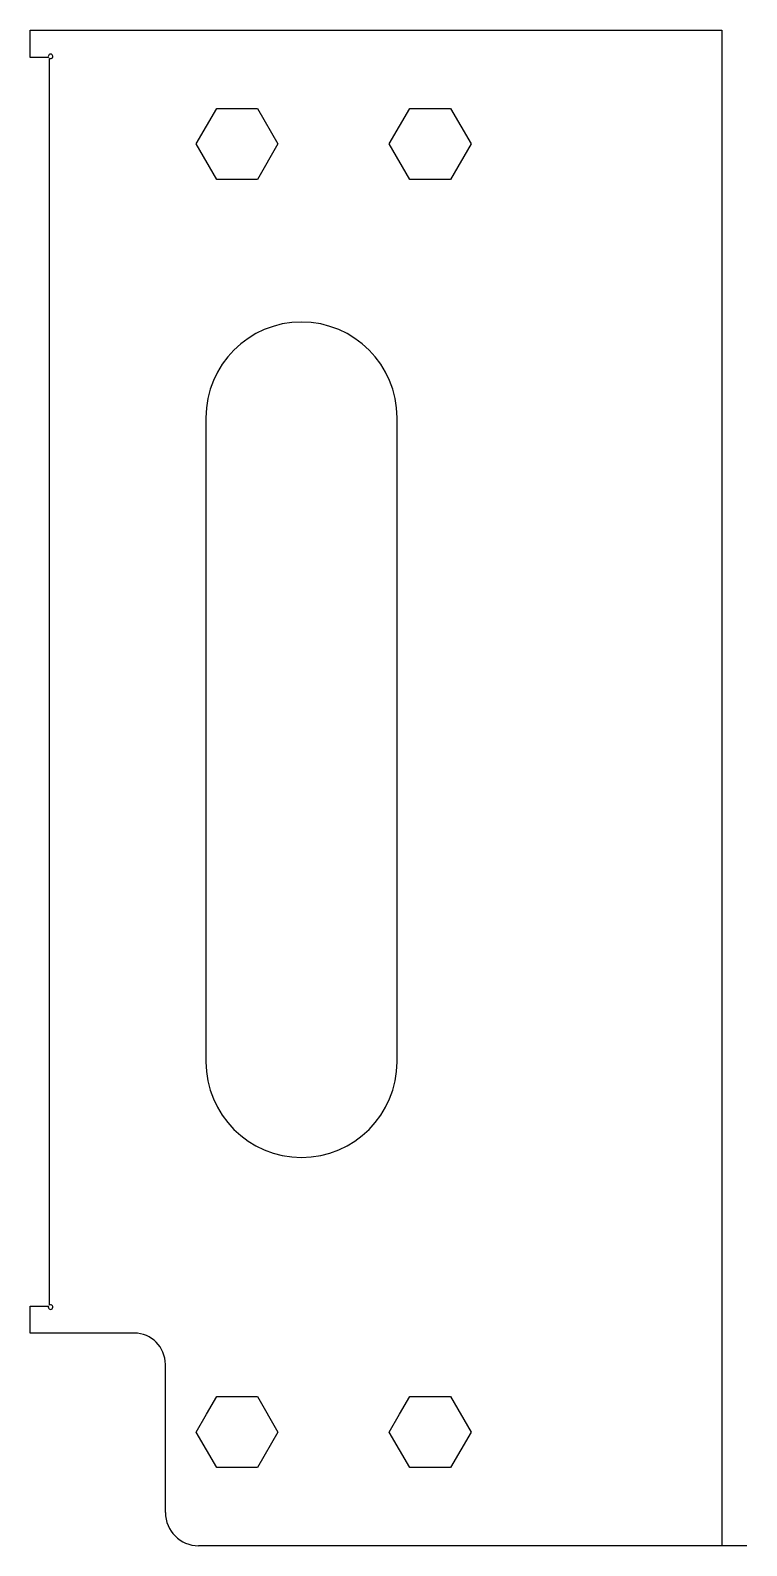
# Model space of a CAD drawing. Extents: x 603 to 715, y 15 to 251.
import ezdxf

# ---------------------------------------------------------------- set-up
doc = ezdxf.new("R2010")
doc.units = 0

msp = doc.modelspace()

# ---------------------------------------------------------------- linework, layer by layer
for p, q in [((603.35, 246.45), (603.35, 250.65)), ((603.35, 250.65), (710.85, 250.65)), ((710.85, 250.65), (710.85, 15.5)), ((606.18, 246.45), (603.35, 246.45)), ((606.35, 52.72), (606.35, 246.28)), ((630.74, 235.75), (632.32, 238.5)), ((632.32, 238.5), (638.68, 238.5)), ((638.68, 238.5), (641.85, 233)), ((660.74, 235.75), (662.32, 238.5)), ((662.32, 238.5), (668.68, 238.5)), ((668.68, 238.5), (671.85, 233)), ((629.15, 233), (630.74, 235.75)), ((659.15, 233), (660.74, 235.75)), ((632.32, 227.5), (629.15, 233)), ((641.85, 233), (638.68, 227.5)), ((662.32, 227.5), (659.15, 233)), ((671.85, 233), (668.68, 227.5)), ((638.68, 227.5), (632.32, 227.5)), ((668.68, 227.5), (662.32, 227.5)), ((630.65, 190.5), (630.65, 90.5)), ((660.35, 90.5), (660.35, 190.5)), ((603.35, 48.35), (603.35, 52.55)), ((603.35, 52.55), (606.18, 52.55)), ((619.5, 48.35), (603.35, 48.35)), ((624.35, 20.5), (624.35, 43.5)), ((630.74, 35.75), (632.32, 38.5)), ((632.32, 38.5), (638.68, 38.5)), ((638.68, 38.5), (641.85, 33)), ((660.74, 35.75), (662.32, 38.5)), ((662.32, 38.5), (668.68, 38.5)), ((668.68, 38.5), (671.85, 33)), ((629.15, 33), (630.74, 35.75)), ((659.15, 33), (660.74, 35.75)), ((632.32, 27.5), (629.15, 33)), ((641.85, 33), (638.68, 27.5)), ((662.32, 27.5), (659.15, 33)), ((671.85, 33), (668.68, 27.5)), ((638.68, 27.5), (632.32, 27.5)), ((668.68, 27.5), (662.32, 27.5)), ((710.7, 15.35), (629.5, 15.35)), ((714.7, 15.35), (710.7, 15.35))]:
    msp.add_line(p, q)
for centre, radius, start, end in [((606.5, 246.6), 0.353, 244.8852, 205.1148), ((645.5, 190.5), 14.85, 90, 180), ((645.5, 190.5), 14.85, 0, 90), ((645.5, 90.5), 14.85, 180, 0), ((606.5, 52.4), 0.353, 154.8852, 115.1148), ((619.5, 43.5), 4.85, 0, 90), ((629.5, 20.5), 5.15, 180, 270)]:
    msp.add_arc(centre, radius, start, end)

doc.saveas('drawing.dxf')
